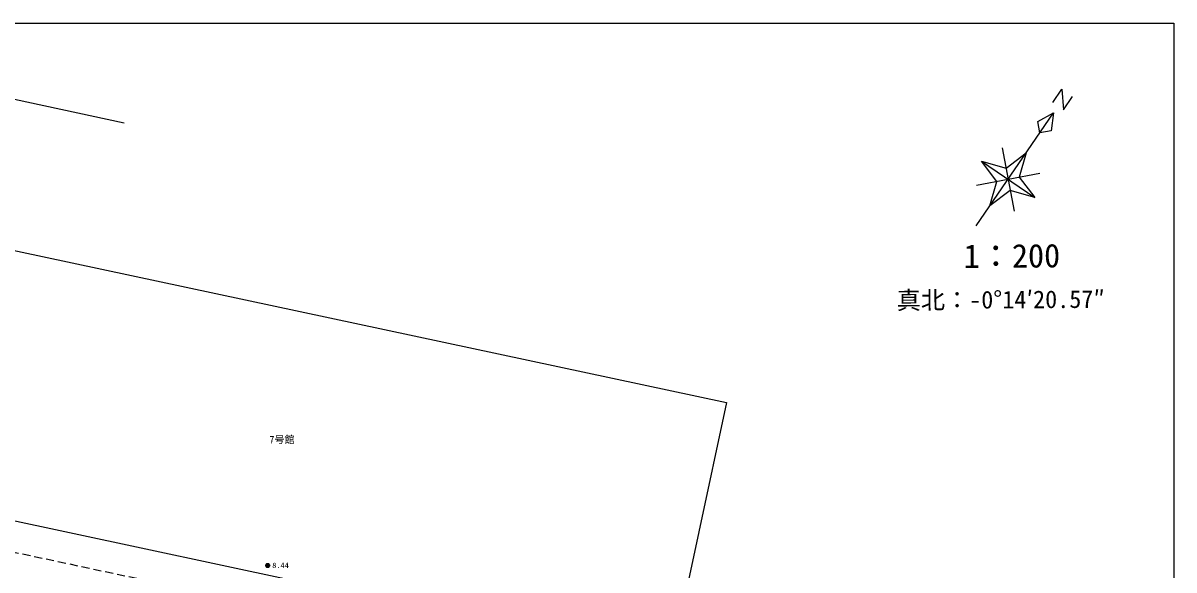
# Model space of a CAD drawing. Units: millimetres on the paper. Extents: x -297 to 277, y -210 to 190.
# Drawn here: x -8.6 to 277, y 54.2 to 190 of the extents above; entities that cross this region are included whole.
import ezdxf
from ezdxf.enums import TextEntityAlignment as Align

# ---------------------------------------------------------------- set-up
doc = ezdxf.new("R2010")
doc.units = ezdxf.units.MM
doc.header["$PDMODE"] = 32
doc.header["$PDSIZE"] = 1
doc.linetypes.add('DASHED2', pattern=[3, 2, -1])
doc.layers.add('0-0_2001', color=4, linetype='Continuous')
doc.styles.add('ＭＳ ゴシック', font='')
doc.styles.get('ＭＳ ゴシック').set_extended_font_data('MS Gothic')

msp = doc.modelspace()

# ---------------------------------------------------------------- linework, layer by layer
at = {"layer": '0-0_2001'}
for p, q in [((-24.392, 174.043), (16.57, 165.238)), ((246.929, 170.249), (249.183, 173.553)), ((249.183, 173.553), (249.572, 168.445)), ((249.572, 168.445), (251.827, 171.749)), ((227.959, 139.611), (247.123, 167.695)), ((243.216, 165.518), (247.123, 167.695)), ((247.123, 167.695), (246.52, 163.263)), ((243.741, 162.739), (243.216, 165.518)), ((246.52, 163.263), (243.741, 162.739)), ((234.366, 159.036), (237.334, 143.313)), ((235.325, 153.954), (240.359, 157.783)), ((240.359, 157.783), (238.629, 151.699)), ((229.242, 155.684), (235.325, 153.954)), ((233.071, 150.65), (229.242, 155.684)), ((229.242, 155.684), (242.458, 146.665)), ((243.711, 152.659), (227.988, 149.691)), ((238.629, 151.699), (242.458, 146.665)), ((231.341, 144.567), (233.071, 150.65)), ((236.375, 148.395), (231.341, 144.567)), ((242.458, 146.665), (236.375, 148.395)), ((-51.899, 75.241), (152.26, 31.583))]:
    msp.add_line(p, q, dxfattribs=at)
at = {"layer": '0-0_2001', "linetype": 'DASHED2'}
msp.add_line((-52.703, 67.588), (150.016, 24.259), dxfattribs=at)
at = {"layer": '0-0_2001', "color": 2}
msp.add_lwpolyline([(-297, 190), (277, 190), (277, -210), (-297, -210)], close=True, dxfattribs=at)
at = {"layer": '0-0_2001'}
msp.add_lwpolyline([(-38.285, 139.42), (165.979, 95.739), (152.26, 31.583)], dxfattribs=at)
at = {"layer": '0-0_2001', "color": 2}
for radius in [0.25, 0.2, 0.15, 0.1, 0.05, 0.02]:
    msp.add_circle((52.157, 55.293), radius, dxfattribs=at)
msp.add_point((52.157, 55.293), dxfattribs=at)

# ---------------------------------------------------------------- texts
at = {"layer": '0-0_2001', "color": 2, "style": 'ＭＳ ゴシック'}
msp.add_text('1：200', height=5.865, rotation=0.38, dxfattribs=at).set_placement((224.834, 127.408), align=Align.BOTTOM_LEFT)
at = {"layer": '0-0_2001', "color": 3, "style": 'ＭＳ ゴシック'}
msp.add_text('真北：-0°14′20.57″', height=4.399, rotation=0.38, dxfattribs=at).set_placement((208.214, 117.629), align=Align.BOTTOM_LEFT)
at = {"layer": '0-0_2001', "style": 'ＭＳ ゴシック'}
for s, height, p in [('7号館', 1.833, (52.567, 85.106)), ('8.44', 1.32, (53.264, 54.284))]:
    msp.add_text(s, height=height, dxfattribs=at).set_placement(p, align=Align.BOTTOM_LEFT)

doc.saveas('drawing.dxf')
